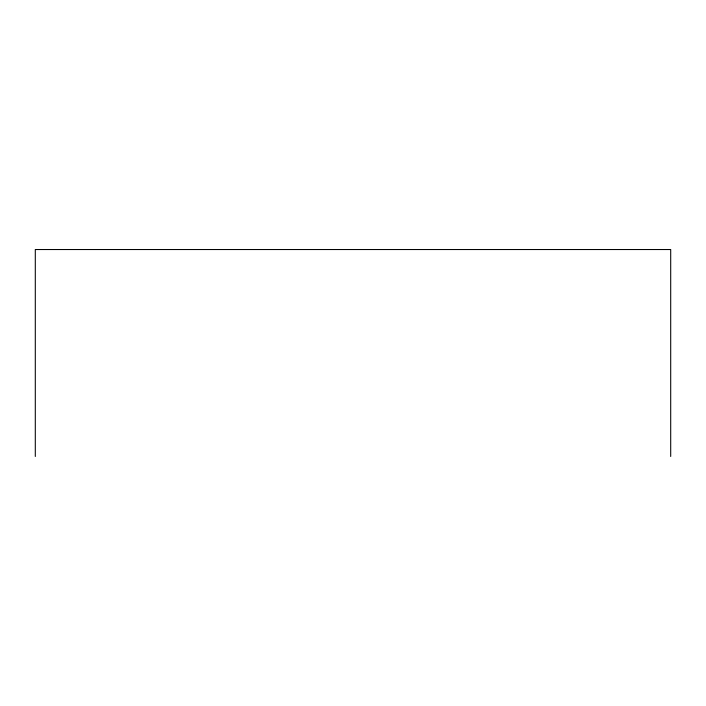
<?xml version="1.0" encoding="UTF-8"?>
<svg xmlns="http://www.w3.org/2000/svg" width="706" height="706" viewBox="0 0 706 706"><rect width="100%" height="100%" fill="white"/><g stroke="black" fill="none" stroke-linecap="round" stroke-linejoin="round"><path stroke-width="1.06" d="M670.7 456.473L670.7 249.527L35.3 249.527L35.3 456.473"/></g></svg>
